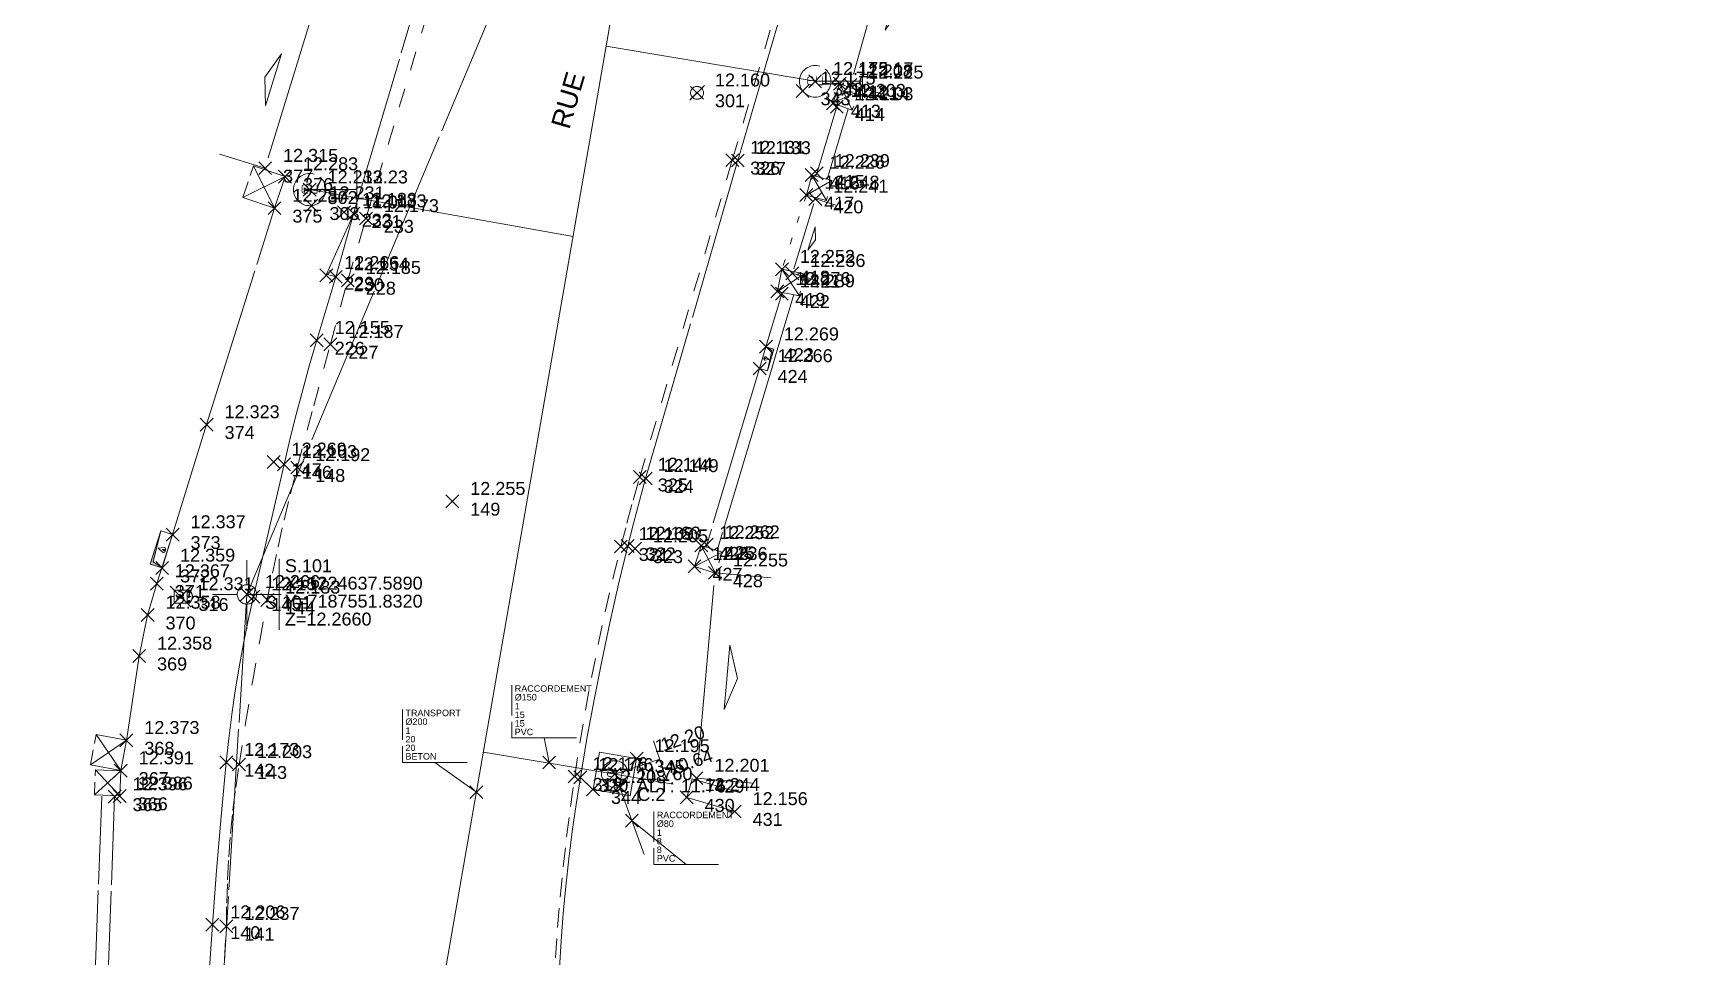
# Model space of a CAD drawing. Header units: metres. Extents: x 1224602 to 1224842, y 7187490 to 7187733.
# Drawn here: x 1224634.28 to 1224660.12, y 7187546.21 to 7187560.53 of the extents above; entities that cross this region are included whole.
import ezdxf
from ezdxf.enums import TextEntityAlignment as Align

# ---------------------------------------------------------------- set-up
doc = ezdxf.new("R2010")
doc.units = ezdxf.units.M
doc.header["$PDMODE"] = 3
doc.header["$PDSIZE"] = 0.1
for name, pattern in [('LL_0822', [2.5, 2.5, 0]), ('LL_0824', [0.35, 0.1, -0.25]), ('LL_0829', [0.6, 0.3, -0.3]), ('SL_1146', [2.5, 2.5, 0]), ('Socle_Continu', [2.5, 2.5, 0]), ('YL_2901', [2.5, 2.5, 0])]:
    doc.linetypes.add(name, pattern=pattern)
for name, color, linetype, lineweight in [('CLOTU_SCS', 212, 'Socle_Continu', 13), ('EAUPO_SCS', 140, 'Socle_Continu', 13), ('ELECT_SCS', 1, 'Socle_Continu', 13), ('GAZFL_SCS', 40, 'Socle_Continu', 13), ('HABIL_SCI', 7, 'Socle_Continu', 13), ('SIGTA_SCI', 7, 'Socle_Continu', 13), ('SIGTM_PSI', 1, 'Socle_Continu', 13), ('SIGTM_SCI', 1, 'Socle_Continu', 13), ('SIGTO_PSI', 255, 'Socle_Continu', 13), ('SIGTO_SCI', 255, 'Socle_Continu', 13), ('VOIRI_SCS', 7, 'Socle_Continu', 13)]:
    doc.layers.add(name, color=color, linetype=linetype, lineweight=lineweight)
for name, color, linetype, lineweight, true_color in [('EAUUS_PSI', 7, 'Socle_Continu', 13, 0x7f3f00), ('EAUUS_SCI', 7, 'Socle_Continu', 13, 0x7f3f00), ('EAUUS_SCS', 7, 'Socle_Continu', 13, 0x7f3f00), ('EAUUS_SCT', 7, 'Socle_Continu', 13, 0x7f3f00), ('SIGTR_PSS', 7, 'Socle_Continu', 13, 0x9966cc), ('SIGTS_PSS', 7, 'Socle_Continu', 13, 0x9966cc)]:
    doc.layers.add(name, color=color, linetype=linetype, lineweight=lineweight, true_color=true_color)
doc.styles.add('Reseaux', font='arial.ttf')
doc.styles.get("Standard").update_dxf_attribs({"font": 'arial.ttf'})
doc.linetypes.add('CL_0181', pattern='A,3,-0.15,0.4,-0.381,["eu",Standard,S=0.254,R=0,X=-0.2,Y=-0.1],-0.381,0.4,-0.15', length=4.862)

# ---------------------------------------------------------------- blocks, each defined once
blk = doc.blocks.new('YP_1521')
at = {"layer": 'SIGTO_SCI', "color": 7, "linetype": 'Socle_Continu'}
blk.add_point((0, 0), dxfattribs=at)
at = {"layer": 'SIGTA_SCI', "linetype": 'Socle_Continu'}
blk.add_attdef('ALT', (0.278, 0.099), '', height=0.2, dxfattribs=at)
at = {"layer": 'SIGTA_SCI', "linetype": 'Socle_Continu', "flags": 9}
blk.add_attdef('CALQUE_ALT', (1.69, -1.18), '', height=0.2, dxfattribs=at)
at = {"layer": 'SIGTM_SCI', "linetype": 'Socle_Continu'}
blk.add_attdef('MAT', (0.278, -0.223), '', height=0.2, dxfattribs=at)
at = {"layer": 'SIGTM_SCI', "linetype": 'Socle_Continu', "flags": 9}
blk.add_attdef('CALQUE_MAT', (1.69, -1.501), '', height=0.2, dxfattribs=at)
at = {"layer": 'SIGTO_SCI', "linetype": 'Socle_Continu', "flags": 9}
for tag, p in [('ID', (1.69, 0.105)), ('NATURE', (1.69, -0.216)), ('FAMILLE', (1.69, -0.538)), ('CALQUE', (1.69, -0.859)), ('PCRS', (1.69, -1.823))]:
    blk.add_attdef(tag, p, '', height=0.2, dxfattribs=at)
blk = doc.blocks.new('YP_2900')
at = {"layer": 'SIGTO_PSI', "linetype": 'Socle_Continu'}
blk.add_line((0.5, 0), (0, 0), dxfattribs=at)
at = {"layer": 'SIGTO_PSI', "linetype": 'Socle_Continu', "flags": 128}
blk.add_lwpolyline([(0.5, -0.55), (0.5, 0.55)], dxfattribs=at)
at = {"layer": 'SIGTO_PSI', "color": 7, "linetype": 'Socle_Continu'}
blk.add_point((0, 0), dxfattribs=at)
at = {"layer": 'SIGTM_PSI', "color": 1, "linetype": 'Socle_Continu'}
blk.add_attdef('MAT', (0.589, 0.345), '', height=0.2, dxfattribs=at)
at = {"layer": 'SIGTM_PSI', "linetype": 'Socle_Continu', "flags": 9}
blk.add_attdef('CALQUE_MAT', (1.598, -0.695), '', height=0.2, dxfattribs=at)
at = {"layer": 'SIGTO_PSI', "linetype": 'Socle_Continu', "flags": 9}
for tag, p in [('ID', (1.598, 0.59)), ('NATURE', (1.598, 0.269)), ('FAMILLE', (1.598, -0.052)), ('CALQUE', (1.598, -0.374)), ('PCRS', (1.598, -1.016))]:
    blk.add_attdef(tag, p, '', height=0.2, dxfattribs=at)
at = {"layer": 'SIGTO_PSI', "linetype": 'Socle_Continu'}
for tag, p in [('X=', (0.589, 0.075)), ('Y=', (0.589, -0.204)), ('Z=', (0.589, -0.482))]:
    blk.add_attdef(tag, p, '', height=0.2, dxfattribs=at)
blk = doc.blocks.new('LP_0841')
at = {"layer": 'VOIRI_SCS', "linetype": 'Socle_Continu', "flags": 128}
blk.add_lwpolyline([(0, 0), (0, 0.5), (1, 0)], dxfattribs=at)
at = {"layer": 'VOIRI_SCS', "linetype": 'Socle_Continu', "flags": 9}
for tag, p in [('ID', (1.428, 0.548)), ('NATURE', (1.428, 0.227)), ('FAMILLE', (1.428, -0.095)), ('CALQUE', (1.428, -0.416)), ('PCRS', (1.428, -0.737))]:
    blk.add_attdef(tag, p, '', height=0.2, dxfattribs=at)
blk = doc.blocks.new('AP_0001')
at = {"layer": 'EAUPO_SCS', "linetype": 'Socle_Continu'}
blk.add_line((0.113, 0.113), (-0.113, -0.113), dxfattribs=at)
blk.add_circle((0, 0), 0.1, dxfattribs=at)
at = {"layer": 'EAUPO_SCS', "linetype": 'Socle_Continu', "flags": 9}
for tag, p in [('ID', (0.809, 0.507)), ('NATURE', (0.809, 0.186)), ('FAMILLE', (0.809, -0.135)), ('CALQUE', (0.809, -0.456)), ('PCRS', (0.809, -0.778))]:
    blk.add_attdef(tag, p, '', height=0.2, dxfattribs=at)
blk = doc.blocks.new('CP_0162')
at = {"layer": 'EAUUS_SCS', "linetype": 'Socle_Continu', "const_width": 0.025, "flags": 128}
for points in [[(-0.063, -0.111), (-0.174, -0.111, -0.405328), (-0.241, -0.045), (-0.241, 0.067, -0.999132), (-0.063, 0.067), (-0.063, 0.022), (-0.218, 0.022)], [(0.048, 0.155), (0.048, -0.034, 0.410802), (0.125, -0.111), (0.225, -0.111), (0.225, 0.155)]]:
    blk.add_lwpolyline(points, format="xyb", dxfattribs=at)
at = {"layer": 'EAUUS_SCS', "linetype": 'Socle_Continu'}
blk.add_circle((0, 0), 0.5, dxfattribs=at)
at = {"layer": 'EAUUS_SCS', "linetype": 'Socle_Continu', "flags": 9}
for tag, p in [('ID', (0.918, 0.522)), ('NATURE', (0.918, 0.2)), ('FAMILLE', (0.918, -0.121)), ('CALQUE', (0.918, -0.442)), ('PCRS', (0.918, -0.763))]:
    blk.add_attdef(tag, p, '', height=0.2, dxfattribs=at)
blk = doc.blocks.new('FP_0404')
at = {"layer": 'ELECT_SCS', "linetype": 'Socle_Continu'}
h = blk.add_hatch(color=91, dxfattribs=at)
edge = h.paths.add_edge_path()
edge.add_ellipse((0.264, 0.162), major_axis=(-0.0287, 0.0287), ratio=1, start_angle=-135, end_angle=45, ccw=False)
edge.add_ellipse((0.264, 0.162), major_axis=(-0.0287, 0.0287), ratio=1, start_angle=45, end_angle=225, ccw=False)
h = blk.add_hatch(color=91, dxfattribs=at)
edge = h.paths.add_edge_path()
edge.add_ellipse((0.264, -0.163), major_axis=(-0.0287, 0.0287), ratio=1, start_angle=-135, end_angle=45, ccw=False)
edge.add_ellipse((0.264, -0.163), major_axis=(-0.0287, 0.0287), ratio=1, start_angle=45, end_angle=225, ccw=False)
at = {"layer": 'ELECT_SCS', "color": 193, "linetype": 'Socle_Continu'}
for p, q in [((-0.325, 0.325), (-0.203, 0.203)), ((0, 0.203), (0, 0.325)), ((0.203, 0.203), (0.325, 0.325)), ((-0.203, 0), (-0.325, 0)), ((-0.203, -0.203), (-0.325, -0.325)), ((0, -0.203), (0, -0.325)), ((0.203, 0), (0.325, 0)), ((0.325, -0.325), (0.203, -0.203))]:
    blk.add_line(p, q, dxfattribs=at)
at = {"layer": 'ELECT_SCS', "color": 91, "linetype": 'Socle_Continu', "flags": 128}
blk.add_lwpolyline([(-0.203, -0.203), (0.203, -0.203), (0.203, 0.203), (-0.203, 0.203)], close=True, dxfattribs=at)
at = {"layer": 'ELECT_SCS', "linetype": 'Socle_Continu', "flags": 128}
blk.add_lwpolyline([(-0.119, -0.115), (-0.014, 0.066), (0.015, 0.019), (0.115, 0.117), (0.012, -0.071), (-0.016, -0.017), (-0.119, -0.115)], dxfattribs=at)
at = {"layer": 'ELECT_SCS', "color": 91, "linetype": 'Socle_Continu'}
for points in [[(0.305, 0.162, 0.098491), (0.302, 0.178, 0.098491), (0.293, 0.191, 0.098491), (0.28, 0.2, 0.098491), (0.264, 0.203, 0.098491), (0.249, 0.2, 0.098491), (0.235, 0.191, 0.098491), (0.227, 0.178, 0.098491), (0.223, 0.162, 0.098491)], [(0.223, 0.162, 0.098491), (0.227, 0.147, 0.098491), (0.235, 0.134, 0.098491), (0.249, 0.125, 0.098491), (0.264, 0.122, 0.098491), (0.28, 0.125, 0.098491), (0.293, 0.134, 0.098491), (0.302, 0.147, 0.098491), (0.305, 0.162, 0.098491)], [(0.305, -0.163, 0.081301), (0.347, -0.095, 0.098491), (0.366, 0, 0.098491), (0.347, 0.095, 0.081301), (0.305, 0.162, 0.098491)], [(0.305, -0.163, 0.098491), (0.302, -0.147, 0.098491), (0.293, -0.134, 0.098491), (0.28, -0.125, 0.098491), (0.264, -0.122, 0.098491), (0.249, -0.125, 0.098491), (0.235, -0.134, 0.098491), (0.227, -0.147, 0.098491), (0.223, -0.163, 0.098491)], [(0.223, -0.163, 0.098491), (0.227, -0.178, 0.098491), (0.235, -0.191, 0.098491), (0.249, -0.2, 0.098491), (0.264, -0.203, 0.098491), (0.28, -0.2, 0.098491), (0.293, -0.191, 0.098491), (0.302, -0.178, 0.098491), (0.305, -0.163, 0.098491)]]:
    blk.add_lwpolyline(points, format="xyb", dxfattribs=at)
at = {"layer": 'ELECT_SCS', "linetype": 'Socle_Continu', "flags": 9}
for tag, p in [('ID', (0.868, 0.47)), ('NATURE', (0.868, 0.148)), ('FAMILLE', (0.868, -0.173)), ('CALQUE', (0.868, -0.494)), ('PCRS', (0.868, -0.815))]:
    blk.add_attdef(tag, p, '', height=0.2, dxfattribs=at)
blk = doc.blocks.new('CP_0163')
at = {"layer": 'EAUUS_SCS', "linetype": 'Socle_Continu'}
blk.add_lwpolyline([(0, 0), (1, 0), (1, 1), (0, 1)], close=True, dxfattribs=at)
at = {"layer": 'EAUUS_SCS', "linetype": 'Socle_Continu', "const_width": 0.0235, "flags": 128}
for points in [[(0.45, 0.412), (0.362, 0.412, -0.405328), (0.31, 0.465), (0.31, 0.553, -0.999132), (0.45, 0.553), (0.45, 0.518), (0.327, 0.518)], [(0.538, 0.624), (0.538, 0.474, 0.410802), (0.6, 0.412), (0.679, 0.412), (0.679, 0.624)]]:
    blk.add_lwpolyline(points, format="xyb", dxfattribs=at)
at = {"layer": 'EAUUS_SCS', "linetype": 'Socle_Continu'}
blk.add_circle((0.5, 0.5), 0.353, dxfattribs=at)
at = {"layer": 'EAUUS_SCS', "linetype": 'Socle_Continu', "flags": 9}
for tag, p in [('NATURE', (1.381, 0.739)), ('ID', (1.381, 1.06)), ('FAMILLE', (1.381, 0.417)), ('CALQUE', (1.381, 0.096)), ('TYPE', (1.381, -0.546)), ('PCRS', (1.381, -0.225))]:
    blk.add_attdef(tag, p, '', height=0.2, dxfattribs=at)
blk = doc.blocks.new('SP_1162')
at = {"layer": 'CLOTU_SCS', "linetype": 'Socle_Continu'}
for p, q in [((0, 0), (1, 1)), ((0, 1), (1, 0))]:
    blk.add_line(p, q, dxfattribs=at)
at = {"layer": 'CLOTU_SCS', "linetype": 'Socle_Continu', "flags": 128}
blk.add_lwpolyline([(1, 0), (0, 0), (0, 1), (1, 1)], close=True, dxfattribs=at)
at = {"layer": 'CLOTU_SCS', "linetype": 'Socle_Continu', "flags": 9}
for tag, p in [('NATURE', (1.089, -0.022)), ('ID', (1.089, 0.299)), ('CALQUE', (1.089, -0.665)), ('FAMILLE', (1.089, -0.344)), ('PCRS', (1.089, -0.986))]:
    blk.add_attdef(tag, p, '', height=0.2, dxfattribs=at)
blk = doc.blocks.new('JP_0703')
at = {"layer": 'GAZFL_SCS', "linetype": 'Socle_Continu'}
blk.add_hatch(color=256, dxfattribs=at).paths.add_polyline_path([(0, 0), (0, 0.359), (1, 0.359), (0.088, 0.3)])
h = blk.add_hatch(color=256, dxfattribs=at)
edge = h.paths.add_edge_path()
edge.add_line((0.505, 0.179), (0.471, 0.106))
edge.add_line((0.471, 0.106), (0.471, 0.096))
edge.add_ellipse((0.505, 0.099), major_axis=(-0.0336, 0), ratio=0.758629, start_angle=5.446, end_angle=174.554)
edge.add_line((0.538, 0.096), (0.538, 0.106))
edge.add_line((0.538, 0.106), (0.505, 0.179))
at = {"layer": 'GAZFL_SCS', "linetype": 'Socle_Continu', "flags": 128}
blk.add_lwpolyline([(0, 0.359), (0, 0), (1, 0), (1, 0.359)], close=True, dxfattribs=at)
at = {"layer": 'GAZFL_SCS', "linetype": 'Socle_Continu'}
blk.add_lwpolyline([(0, 0), (0, 0.359), (1, 0.359), (0.088, 0.3)], close=True, dxfattribs=at)
blk.add_lwpolyline([(0.578, 0.106), (0.578, 0.124), (0.505, 0.281), (0.432, 0.124), (0.432, 0.106, 0.066358), (0.436, 0.095, 0.1059), (0.452, 0.076, 0.086348), (0.476, 0.064, 0.076263), (0.505, 0.059, 0.076263), (0.534, 0.064, 0.086348), (0.557, 0.076, 0.1059), (0.574, 0.095, 0.066358)], format="xyb", close=True, dxfattribs=at)
at = {"layer": 'GAZFL_SCS', "linetype": 'Socle_Continu', "flags": 9}
for tag, p in [('NATURE', (1.013, 0.374)), ('ID', (1.013, 0.696)), ('FAMILLE', (1.013, 0.053)), ('CALQUE', (1.013, -0.268)), ('PCRS', (1.013, -0.589))]:
    blk.add_attdef(tag, p, '', height=0.2, dxfattribs=at)
blk = doc.blocks.new('SP_1161')
at = {"layer": 'CLOTU_SCS', "linetype": 'Socle_Continu'}
for p, q in [((0, 0), (0, 0.2745)), ((1, 0.2745), (1, 0)), ((0.5, 0.1545), (0.3438, 0.103)), ((0.3438, 0.103), (0.6563, 0.103)), ((0.6563, 0.103), (0.5, 0.1545)), ((0.0625, 0), (0.9375, 0))]:
    blk.add_line(p, q, dxfattribs=at)
at = {"layer": 'CLOTU_SCS', "linetype": 'Socle_Continu', "flags": 9}
for tag, p in [('ID', (1.3598, 0.3853)), ('NATURE', (1.3598, 0.0641)), ('FAMILLE', (1.3598, -0.2572)), ('CALQUE', (1.3598, -0.5785)), ('PCRS', (1.3598, -0.8998))]:
    blk.add_attdef(tag, p, '', height=0.2, dxfattribs=at)
blk = doc.blocks.new('YP_2903')
at = {"layer": 'SIGTR_PSS', "color": 1, "linetype": 'Socle_Continu'}
blk.add_line((0, 0.15), (0, 0.533), dxfattribs=at)
at = {"layer": 'SIGTR_PSS', "color": 5, "linetype": 'Socle_Continu'}
blk.add_line((-0.15, 0), (-0.533, 0), dxfattribs=at)
at = {"layer": 'SIGTR_PSS', "color": 3, "linetype": 'Socle_Continu'}
blk.add_line((0.15, 0), (0.533, 0), dxfattribs=at)
at = {"layer": 'SIGTR_PSS', "color": 2, "linetype": 'Socle_Continu'}
blk.add_line((0, -0.15), (0, -0.533), dxfattribs=at)
at = {"layer": 'SIGTR_PSS', "color": 4, "linetype": 'Socle_Continu'}
blk.add_circle((0, 0), 0.15, dxfattribs=at)
at = {"layer": 'SIGTR_PSS', "linetype": 'Socle_Continu', "flags": 9}
for tag, p in [('ID', (1.343, 0.305)), ('NATURE', (1.343, -0.016)), ('FAMILLE', (1.343, -0.337)), ('CALQUE', (1.343, -0.659)), ('PCRS', (1.343, -0.98))]:
    blk.add_attdef(tag, p, '', height=0.2, dxfattribs=at)
blk = doc.blocks.new('ZP_1565')
at = {"layer": 'HABIL_SCI', "linetype": 'Socle_Continu'}
blk.add_attdef('TYPE', text='', height=0.3, dxfattribs=at).set_placement((0, 0), align=Align.MIDDLE_CENTER)
at = {"layer": 'HABIL_SCI', "linetype": 'Socle_Continu', "flags": 9}
for tag, p in [('ID', (0.547, -0.599)), ('NATURE', (0.547, -0.92)), ('FAMILLE', (0.547, -1.242)), ('CALQUE', (0.547, -1.563)), ('PCRS', (0.533, -1.833))]:
    blk.add_attdef(tag, p, '', height=0.2, dxfattribs=at)
blk = doc.blocks.new('*U61')
at = {"layer": 'EAUUS_SCI', "linetype": 'Socle_Continu'}
blk.add_line((-1.29, 0.924), (0, 0), dxfattribs=at)
at = {"layer": 'EAUUS_SCI', "linetype": 'Socle_Continu', "flags": 128}
blk.add_lwpolyline([(-0.29, 0.924), (-2.29, 0.924), (-2.29, 2.563)], dxfattribs=at)
at = {"layer": 'EAUUS_SCI', "linetype": 'Socle_Continu'}
blk.add_point((0, 0), dxfattribs=at)
for tag, p in [('TYPE', (-2.201, 2.358)), ('DIAM', (-2.201, 2.087)), ('NBR', (-2.201, 1.809)), ('LARG', (-2.201, 1.543)), ('HAUT', (-2.201, 1.277)), ('MATER', (-2.201, 1.012))]:
    blk.add_attdef(tag, p, '', height=0.2, dxfattribs=at)
at = {"layer": 'EAUUS_SCI', "linetype": 'Socle_Continu', "flags": 9}
for tag, p in [('ID', (2.47, 1.418)), ('NATURE', (2.47, 1.097)), ('CALQUE', (2.47, 0.454)), ('FAMILLE', (2.47, 0.776))]:
    blk.add_attdef(tag, p, '', height=0.2, dxfattribs=at)
blk = doc.blocks.new('CP_2101')
at = {"layer": 'EAUUS_PSI', "linetype": 'Socle_Continu'}
blk.add_line((0.733, 0), (0, 0), dxfattribs=at)
at = {"layer": 'EAUUS_PSI', "linetype": 'Socle_Continu', "flags": 128}
blk.add_lwpolyline([(0.733, -0.3), (0.733, 0.3)], dxfattribs=at)
at = {"layer": 'EAUUS_PSI', "linetype": 'Socle_Continu'}
blk.add_point((0, 0), dxfattribs=at)
at = {"layer": 'EAUUS_PSI', "linetype": 'Socle_Continu', "style": 'Reseaux', "flags": 9}
for tag, p in [('ID', (2.525, 0.541)), ('NATURE', (2.525, 0.22))]:
    blk.add_attdef(tag, p, '', height=0.2, dxfattribs=at)
at = {"layer": 'EAUUS_PSI', "linetype": 'Socle_Continu'}
for tag, p in [('TAMPON', (0.824, 0.196)), ('RADIER', (0.824, -0.192))]:
    blk.add_attdef(tag, text='', height=0.2, dxfattribs=at).set_placement(p, align=Align.MIDDLE_LEFT)
at = {"layer": 'EAUUS_PSI', "linetype": 'Socle_Continu', "flags": 9}
for tag, p in [('FAMILLE', (2.525, -0.101)), ('CALQUE', (2.525, -0.423))]:
    blk.add_attdef(tag, p, '', height=0.2, dxfattribs=at)
blk = doc.blocks.new('*U63')
at = {"layer": 'EAUUS_SCI', "linetype": 'Socle_Continu'}
blk.add_line((-0.158, 0.762), (0, 0), dxfattribs=at)
at = {"layer": 'EAUUS_SCI', "linetype": 'Socle_Continu', "flags": 128}
blk.add_lwpolyline([(0.842, 0.762), (-1.158, 0.762), (-1.158, 2.4)], dxfattribs=at)
at = {"layer": 'EAUUS_SCI', "linetype": 'Socle_Continu'}
blk.add_point((0, 0), dxfattribs=at)
for tag, p in [('TYPE', (-1.069, 2.195)), ('DIAM', (-1.069, 1.925)), ('NBR', (-1.069, 1.646)), ('LARG', (-1.069, 1.381)), ('HAUT', (-1.069, 1.115)), ('MATER', (-1.069, 0.849))]:
    blk.add_attdef(tag, p, '', height=0.2, dxfattribs=at)
at = {"layer": 'EAUUS_SCI', "linetype": 'Socle_Continu', "flags": 9}
for tag, p in [('ID', (2.47, 1.418)), ('NATURE', (2.47, 1.097)), ('CALQUE', (2.47, 0.454)), ('FAMILLE', (2.47, 0.776))]:
    blk.add_attdef(tag, p, '', height=0.2, dxfattribs=at)
blk = doc.blocks.new('*U64')
at = {"layer": 'EAUUS_SCI', "linetype": 'Socle_Continu'}
blk.add_line((1.687, -1.359), (0, 0), dxfattribs=at)
at = {"layer": 'EAUUS_SCI', "linetype": 'Socle_Continu', "flags": 128}
blk.add_lwpolyline([(2.687, -1.359), (0.687, -1.359), (0.687, 0.28)], dxfattribs=at)
at = {"layer": 'EAUUS_SCI', "linetype": 'Socle_Continu'}
blk.add_point((0, 0), dxfattribs=at)
at = {"layer": 'EAUUS_SCI', "linetype": 'Socle_Continu', "flags": 9}
for tag, p in [('ID', (2.47, 1.418)), ('NATURE', (2.47, 1.097)), ('CALQUE', (2.47, 0.454)), ('FAMILLE', (2.47, 0.776))]:
    blk.add_attdef(tag, p, '', height=0.2, dxfattribs=at)
at = {"layer": 'EAUUS_SCI', "linetype": 'Socle_Continu'}
for tag, p in [('TYPE', (0.776, 0.074)), ('DIAM', (0.776, -0.196)), ('NBR', (0.776, -0.474)), ('LARG', (0.776, -0.74)), ('HAUT', (0.776, -1.006)), ('MATER', (0.776, -1.272))]:
    blk.add_attdef(tag, p, '', height=0.2, dxfattribs=at)
blk = doc.blocks.new('CP_0169')
at = {"layer": 'EAUUS_SCI', "linetype": 'Socle_Continu'}
blk.add_point((0, 0), dxfattribs=at)
at = {"layer": 'EAUUS_SCI', "linetype": 'Socle_Continu', "insert": (0.268, 0.01), "char_height": 0.2, "attachment_point": 4}
blk.add_mtext_dynamic_manual_height_columns('\\pxql;ALT:', width=0.46273, gutter_width=1, heights=[0], dxfattribs=at)
at = {"layer": 'EAUUS_SCI', "linetype": 'Socle_Continu', "style": 'Reseaux', "flags": 9}
for tag, p in [('ID', (2.066, 0.187)), ('NATURE', (2.066, -0.134))]:
    blk.add_attdef(tag, p, '', height=0.2, dxfattribs=at)
at = {"layer": 'EAUUS_SCI', "linetype": 'Socle_Continu'}
blk.add_attdef('ALT', text='', height=0.2, dxfattribs=at).set_placement((0.952, 0.01), align=Align.MIDDLE_LEFT)
at = {"layer": 'EAUUS_SCI', "linetype": 'Socle_Continu', "flags": 9}
for tag, p in [('FAMILLE', (2.066, -0.456)), ('CALQUE', (2.066, -0.777)), ('TYPE', (2.066, -1.098))]:
    blk.add_attdef(tag, p, '', height=0.2, dxfattribs=at)

msp = doc.modelspace()

# ---------------------------------------------------------------- linework, layer by layer
at = {"layer": 'CLOTU_SCS', "linetype": 'SL_1146'}
for points in [[(1224646.746, 7187559.425, 12.214), (1224646.738, 7187559.397, 12.214), (1224646.427, 7187558.361, 12.239), (1224646.414, 7187558.319, 12.237)], [(1224646.916, 7187559.364, 12.222), (1224646.588, 7187558.272, 12.229)], [(1224635.72, 7187549.569, 12.373), (1224635.917, 7187550.877, 12.358), (1224636.048, 7187551.512, 12.358), (1224636.192, 7187552, 12.367), (1224636.437, 7187552.76, 12.337), (1224636.964, 7187554.466, 12.323), (1224638.016, 7187557.822, 12.287)], [(1224645.891, 7187556.517, 12.285), (1224645.885, 7187556.496, 12.289), (1224645.638, 7187555.673, 12.269), (1224645.541, 7187555.336, 12.266), (1224644.72, 7187552.603, 12.262), (1224644.709, 7187552.567, 12.26)], [(1224646.069, 7187556.481, 12.231), (1224645.811, 7187555.622, 12.239), (1224645.713, 7187555.285, 12.243), (1224644.88, 7187552.512, 12.257)], [(1224644.495, 7187548.972, 12.205), (1224644.41, 7187548.684, 12.244), (1224645.154, 7187548.466, 12.156)], [(1224644.495, 7187548.972, 12.205), (1224645.238, 7187548.754, 12.157)], [(1224634.995, 7187539.544, 12.42), (1224635.337, 7187548.702, 12.42)], [(1224635.195, 7187539.536, 12.463), (1224635.537, 7187548.695, 12.396)]]:
    msp.add_polyline3d(points, dxfattribs=at)
at = {"layer": 'EAUUS_SCT', "linetype": 'CL_0181'}
for points in [[(1224637.395, 7187527.205, 10.94), (1224644.9, 7187570.325, 10.48)], [(1224646.402, 7187559.79, 11.03), (1224643.162, 7187560.337, 10.587)], [(1224638.562, 7187558.11, 11.04), (1224642.648, 7187557.383, 10.618)], [(1224643.295, 7187549.047, 10.64), (1224641.256, 7187549.386, 10.703)], [(1224644.197, 7187548.89, 12.225), (1224643.295, 7187549.047, 12.03)], [(1224643.749, 7187547.797, 11.76), (1224643.366, 7187548.853, 11.76)]]:
    msp.add_polyline3d(points, dxfattribs=at)
at = {"layer": 'SIGTS_PSS', "linetype": 'YL_2901'}
msp.add_polyline3d([(1224634.276, 7187497.942, 12.713), (1224637.589, 7187551.832, 12.266), (1224655.154, 7187593.64, 11.976), (1224718.643, 7187594.665, 11.273)], dxfattribs=at)
at = {"layer": 'VOIRI_SCS', "linetype": 'LL_0822'}
for points in [[(1224637.053, 7187546.709, 12.206), (1224637.119, 7187547.55, 12.195), (1224637.191, 7187548.39, 12.184), (1224637.269, 7187549.229, 12.173), (1224637.308, 7187549.599, 12.171), (1224637.354, 7187549.969, 12.168), (1224637.408, 7187550.337, 12.166), (1224637.468, 7187550.704, 12.164), (1224637.535, 7187551.07, 12.162), (1224637.609, 7187551.435, 12.159), (1224637.69, 7187551.798, 12.157), (1224638.164, 7187553.849, 12.163), (1224638.256, 7187554.236, 12.161), (1224638.353, 7187554.622, 12.16), (1224638.454, 7187555.007, 12.158), (1224638.561, 7187555.391, 12.157), (1224638.672, 7187555.773, 12.155), (1224638.967, 7187556.758, 12.154), (1224639.242, 7187557.737, 12.133), (1224640.353, 7187561.478, 12.103), (1224641.136, 7187564.141, 12.087), (1224641.445, 7187565.174, 12.086), (1224642.23, 7187567.86, 12.059), (1224643.175, 7187571.099, 12.008)], [(1224642.438, 7187546.038, 12.198), (1224642.464, 7187546.462, 12.195), (1224642.496, 7187546.886, 12.192), (1224642.536, 7187547.309, 12.188), (1224642.581, 7187547.732, 12.185), (1224642.634, 7187548.153, 12.182), (1224642.694, 7187548.574, 12.179), (1224642.76, 7187548.994, 12.176), (1224642.863, 7187549.596, 12.174), (1224642.974, 7187550.197, 12.172), (1224643.093, 7187550.796, 12.169), (1224643.219, 7187551.393, 12.167), (1224643.353, 7187551.99, 12.165), (1224643.494, 7187552.584, 12.163), (1224643.582, 7187552.934, 12.158), (1224643.675, 7187553.283, 12.154), (1224643.773, 7187553.63, 12.149), (1224645.203, 7187558.561, 12.133), (1224647.561, 7187566.605, 12.058)], [(1224636.981, 7187545.665, 12.218), (1224637.053, 7187546.709, 12.206)]]:
    msp.add_polyline3d(points, dxfattribs=at)
at = {"layer": 'VOIRI_SCS', "linetype": 'LL_0829'}
for points in [[(1224642.373, 7187546.197, 12.193), (1224642.407, 7187546.667, 12.19), (1224642.448, 7187547.137, 12.187), (1224642.494, 7187547.606, 12.184), (1224642.547, 7187548.075, 12.182), (1224642.606, 7187548.542, 12.179), (1224642.672, 7187549.009, 12.176), (1224642.752, 7187549.523, 12.175), (1224642.839, 7187550.035, 12.174), (1224642.934, 7187550.546, 12.173), (1224643.036, 7187551.056, 12.172), (1224643.146, 7187551.564, 12.171), (1224643.263, 7187552.07, 12.17), (1224643.388, 7187552.575, 12.169), (1224643.482, 7187552.935, 12.161), (1224643.58, 7187553.295, 12.152), (1224643.682, 7187553.653, 12.144), (1224645.116, 7187558.567, 12.131), (1224647.474, 7187566.627, 12.062)], [(1224637.201, 7187545.57, 12.252), (1224637.271, 7187546.685, 12.237), (1224637.275, 7187547.044, 12.232), (1224637.288, 7187547.404, 12.227), (1224637.308, 7187547.763, 12.222), (1224637.336, 7187548.122, 12.218), (1224637.372, 7187548.48, 12.213), (1224637.415, 7187548.838, 12.208), (1224637.467, 7187549.194, 12.203), (1224637.568, 7187549.833, 12.198), (1224637.675, 7187550.472, 12.193), (1224637.787, 7187551.11, 12.188), (1224637.904, 7187551.747, 12.183), (1224637.984, 7187552.16, 12.185), (1224638.071, 7187552.572, 12.187), (1224638.164, 7187552.983, 12.188), (1224638.263, 7187553.392, 12.19), (1224638.369, 7187553.8, 12.192), (1224638.625, 7187554.756, 12.19), (1224638.884, 7187555.711, 12.187), (1224639.154, 7187556.704, 12.185), (1224639.434, 7187557.663, 12.173), (1224640.566, 7187561.437, 12.126)]]:
    msp.add_polyline3d(points, dxfattribs=at)
at = {"layer": 'VOIRI_SCS', "linetype": 'LL_0824'}
msp.add_polyline3d([(1224646.266, 7187558.026, 12.248), (1224645.886, 7187556.875, 12.252)], dxfattribs=at)

# ---------------------------------------------------------------- block references
at = {"layer": 'CLOTU_SCS', "linetype": 'Socle_Continu'}
for p, xscale, yscale, rotation in [((1224647.711, 7187562.427, 12.234), 2.799799004954603, 2.799799004954603, 254.1794960657686), ((1224637.871, 7187558.442, 12.315), 2.695930860442203, 2.695930860442203, 72.96561449321315), ((1224646.405, 7187557.965, 12.241), 1.2068856875725, 1.2068856875725, 252.8222037644659), ((1224644.848, 7187552.167, 12.255), 3.196828366421427, 3.196828366421427, 264.867174803776)]:
    msp.add_blockref('SP_1161', p, dxfattribs=dict(at, xscale=xscale, yscale=yscale, rotation=rotation))
at = {"layer": 'CLOTU_SCS', "color": 6, "linetype": 'Socle_Continu'}
for p, xscale, yscale, rotation in [((1224646.784, 7187559.752, 12.208), 0.3207826142278286, 0.3207826142278286, 250.2886731744175), ((1224638.016, 7187557.822, 12.287), 0.517365922930075, 0.517365922930075, 71.33930719206396), ((1224646.349, 7187558.336, 12.226), 0.3213380628071118, 0.3213380628071118, 254.9939841144728), ((1224645.886, 7187556.875, 12.252), 0.3501328713160086, 0.3501328713160086, 258.5791879761013), ((1224644.636, 7187552.591, 12.252), 0.3408882322946475, 0.3408882322946475, 252.089976808992), ((1224635.632, 7187549.099, 12.391), 0.4789739986870964, 0.4789739986870964, 79.41921730394314), ((1224635.616, 7187548.707, 12.386), 0.3916487348355706, 0.3916487348355706, 87.72116596013137)]:
    msp.add_blockref('SP_1162', p, dxfattribs=dict(at, xscale=xscale, yscale=yscale, rotation=rotation))
at = {"layer": 'EAUPO_SCS', "linetype": 'Socle_Continu'}
msp.add_blockref('AP_0001', (1224644.57, 7187559.611, 12.16), dxfattribs=at)
at = {"layer": 'EAUUS_PSI', "linetype": 'Socle_Continu'}
ref = msp.add_blockref('CP_2101', (1224646.402, 7187559.79, 12.175), dxfattribs=at)
ref.add_attrib('TAMPON', '12.17', dxfattribs={"linetype": 'Socle_Continu', "height": 0.2}).set_placement((1224647.226, 7187559.985), align=Align.MIDDLE_LEFT)
ref.add_attrib('RADIER', '11.03', dxfattribs={"linetype": 'Socle_Continu', "height": 0.2}).set_placement((1224647.226, 7187559.598), align=Align.MIDDLE_LEFT)
ref = msp.add_blockref('CP_2101', (1224638.562, 7187558.11, 12.233), dxfattribs=at)
ref.add_attrib('TAMPON', '12.23', dxfattribs={"linetype": 'Socle_Continu', "height": 0.2}).set_placement((1224639.386, 7187558.306), align=Align.MIDDLE_LEFT)
ref.add_attrib('RADIER', '11.04', dxfattribs={"linetype": 'Socle_Continu', "height": 0.2}).set_placement((1224639.386, 7187557.918), align=Align.MIDDLE_LEFT)
at = {"layer": 'EAUUS_PSI', "linetype": 'Socle_Continu', "rotation": 18.2772536510344}
msp.add_blockref('CP_2101', (1224643.295, 7187549.047, 12.2), dxfattribs=at).add_auto_attribs({'TAMPON': '12.20', 'RADIER': '10.64'})
at = {"layer": 'EAUUS_SCI', "linetype": 'Socle_Continu', "xscale": 0.5, "yscale": 0.5, "zscale": 0.5}
for name, p, values in [('*U63', (1224642.277, 7187549.225), {'TYPE': 'RACCORDEMENT', 'DIAM': 'Ø150', 'NBR': '1', 'LARG': '15', 'HAUT': '15', 'MATER': 'PVC'}), ('*U61', (1224641.148, 7187548.765), {'TYPE': 'TRANSPORT', 'DIAM': 'Ø200', 'NBR': '1', 'LARG': '20', 'HAUT': '20', 'MATER': 'BETON'}), ('*U64', (1224643.558, 7187548.325), {'TYPE': 'RACCORDEMENT', 'DIAM': 'Ø80', 'NBR': '1', 'LARG': '8', 'HAUT': '8', 'MATER': 'PVC'})]:
    msp.add_blockref(name, p, dxfattribs=at).add_auto_attribs(values)
at = {"layer": 'EAUUS_SCI', "linetype": 'Socle_Continu'}
ref = msp.add_blockref('CP_0169', (1224643.366, 7187548.853, 11.76), dxfattribs=at)
ref.add_attrib('ALT', '11.76', dxfattribs={"linetype": 'Socle_Continu', "height": 0.2}).set_placement((1224644.318, 7187548.862), align=Align.MIDDLE_LEFT)
at = {"layer": 'EAUUS_SCS', "linetype": 'Socle_Continu'}
for p, xscale, yscale in [((1224646.402, 7187559.79, 12.175), 0.4897987561849744, 0.4897987561849744), ((1224638.562, 7187558.11, 12.233), 0.4993714094051352, 0.4993714094051352)]:
    msp.add_blockref('CP_0162', p, dxfattribs=dict(at, xscale=xscale, yscale=yscale))
at = {"layer": 'EAUUS_SCS', "linetype": 'Socle_Continu', "xscale": 0.5861953921471349, "yscale": 0.5861953921471349, "rotation": 350.3416640204386}
msp.add_blockref('CP_0163', (1224642.957, 7187548.807, 12.208), dxfattribs=at)
at = {"layer": 'ELECT_SCS', "linetype": 'Socle_Continu', "xscale": 0.5, "yscale": 0.5}
msp.add_blockref('FP_0404', (1224636.56, 7187551.799, 12.331), dxfattribs=at)
at = {"layer": 'GAZFL_SCS', "linetype": 'Socle_Continu'}
for p, xscale, yscale, rotation in [((1224645.638, 7187555.673, 12.269), 0.3505893154999942, 0.3505893154999942, 253.8735572065903), ((1224636.274, 7187552.242, 12.359), 0.5431051656152917, 0.5431051656152917, 72.53349961095432)]:
    msp.add_blockref('JP_0703', p, dxfattribs=dict(at, xscale=xscale, yscale=yscale, rotation=rotation))
at = {"layer": 'HABIL_SCI', "linetype": 'Socle_Continu', "rotation": 73.6591869173274}
msp.add_blockref('ZP_1565', (1224644.599, 7187566.424), dxfattribs=at).add_auto_attribs({'TYPE': 'RUE                                                   DES                                                   AJONCS'})
at = {"layer": 'SIGTO_PSI', "color": 193, "linetype": 'Socle_Continu'}
msp.add_blockref('YP_2900', (1224637.589, 7187551.832, 12.266), dxfattribs=at).add_auto_attribs({'MAT': 'S.101', 'X=': 'X=1224637.5890', 'Y=': 'Y=7187551.8320', 'Z=': 'Z=12.2660'})
at = {"layer": 'SIGTO_SCI', "linetype": 'Socle_Continu'}
for p, values in [((1224646.402, 7187559.79, 12.175), {'ALT': '12.175', 'MAT': '342'}), ((1224646.784, 7187559.752, 12.208), {'ALT': '12.208', 'MAT': '412'}), ((1224646.948, 7187559.733, 12.225), {'ALT': '12.225', 'MAT': '411'}), ((1224644.57, 7187559.611, 12.16), {'ALT': '12.160', 'MAT': '301'}), ((1224646.207, 7187559.641, 12.175), {'ALT': '12.175', 'MAT': '343'}), ((1224646.676, 7187559.45, 12.203), {'ALT': '12.203', 'MAT': '413'}), ((1224646.738, 7187559.397, 12.214), {'ALT': '12.214', 'MAT': '414'}), ((1224637.871, 7187558.442, 12.315), {'ALT': '12.315', 'MAT': '377'}), ((1224645.116, 7187558.567, 12.131), {'ALT': '12.131', 'MAT': '326'}), ((1224645.203, 7187558.561, 12.133), {'ALT': '12.133', 'MAT': '327'}), ((1224638.181, 7187558.312, 12.283), {'ALT': '12.283', 'MAT': '376'}), ((1224646.349, 7187558.336, 12.226), {'ALT': '12.226', 'MAT': '416'}), ((1224646.427, 7187558.361, 12.239), {'ALT': '12.239', 'MAT': '415'}), ((1224638.562, 7187558.11, 12.233), {'ALT': '12.233', 'MAT': '302'}), ((1224646.266, 7187558.026, 12.248), {'ALT': '12.248', 'MAT': '417'}), ((1224646.405, 7187557.965, 12.241), {'ALT': '12.241', 'MAT': '420'}), ((1224638.016, 7187557.822, 12.287), {'ALT': '12.287', 'MAT': '375'}), ((1224638.591, 7187557.862, 12.231), {'ALT': '12.231', 'MAT': '303'}), ((1224639.093, 7187557.76, 12.188), {'ALT': '12.188', 'MAT': '232'}), ((1224639.242, 7187557.737, 12.133), {'ALT': '12.133', 'MAT': '231'}), ((1224639.434, 7187557.663, 12.173), {'ALT': '12.173', 'MAT': '233'}), ((1224645.886, 7187556.875, 12.252), {'ALT': '12.252', 'MAT': '418'}), ((1224638.82, 7187556.78, 12.266), {'ALT': '12.266', 'MAT': '229'}), ((1224638.967, 7187556.758, 12.154), {'ALT': '12.154', 'MAT': '230'}), ((1224639.154, 7187556.704, 12.185), {'ALT': '12.185', 'MAT': '228'}), ((1224646.049, 7187556.812, 12.236), {'ALT': '12.236', 'MAT': '421'}), ((1224645.816, 7187556.532, 12.276), {'ALT': '12.276', 'MAT': '419'}), ((1224645.885, 7187556.496, 12.289), {'ALT': '12.289', 'MAT': '422'}), ((1224638.672, 7187555.773, 12.155), {'ALT': '12.155', 'MAT': '226'}), ((1224638.884, 7187555.711, 12.187), {'ALT': '12.187', 'MAT': '227'}), ((1224645.638, 7187555.673, 12.269), {'ALT': '12.269', 'MAT': '423'}), ((1224645.541, 7187555.336, 12.266), {'ALT': '12.266', 'MAT': '424'}), ((1224636.964, 7187554.466, 12.323), {'ALT': '12.323', 'MAT': '374'}), ((1224638.004, 7187553.887, 12.269), {'ALT': '12.269', 'MAT': '147'}), ((1224638.164, 7187553.849, 12.163), {'ALT': '12.163', 'MAT': '146'}), ((1224638.369, 7187553.8, 12.192), {'ALT': '12.192', 'MAT': '148'}), ((1224643.682, 7187553.653, 12.144), {'ALT': '12.144', 'MAT': '325'}), ((1224643.773, 7187553.63, 12.149), {'ALT': '12.149', 'MAT': '324'}), ((1224640.775, 7187553.277, 12.255), {'ALT': '12.255', 'MAT': '149'}), ((1224636.437, 7187552.76, 12.337), {'ALT': '12.337', 'MAT': '373'}), ((1224643.388, 7187552.575, 12.169), {'ALT': '12.169', 'MAT': '321'}), ((1224643.494, 7187552.584, 12.163), {'ALT': '12.163', 'MAT': '322'}), ((1224643.608, 7187552.541, 12.205), {'ALT': '12.205', 'MAT': '323'}), ((1224644.636, 7187552.591, 12.252), {'ALT': '12.252', 'MAT': '426'}), ((1224644.72, 7187552.603, 12.262), {'ALT': '12.262', 'MAT': '425'}), ((1224636.274, 7187552.242, 12.359), {'ALT': '12.359', 'MAT': '372'}), ((1224644.531, 7187552.267, 12.236), {'ALT': '12.236', 'MAT': '427'}), ((1224636.192, 7187552, 12.367), {'ALT': '12.367', 'MAT': '371'}), ((1224644.848, 7187552.167, 12.255), {'ALT': '12.255', 'MAT': '428'}), ((1224636.56, 7187551.799, 12.331), {'ALT': '12.331', 'MAT': '316'}), ((1224637.589, 7187551.832, 12.266), {'ALT': '12.266', 'MAT': 'S.101'}), ((1224637.69, 7187551.798, 12.157), {'ALT': '12.157', 'MAT': '145'}), ((1224637.904, 7187551.747, 12.183), {'ALT': '12.183', 'MAT': '144'}), ((1224636.048, 7187551.512, 12.358), {'ALT': '12.358', 'MAT': '370'}), ((1224635.917, 7187550.877, 12.358), {'ALT': '12.358', 'MAT': '369'}), ((1224635.72, 7187549.569, 12.373), {'ALT': '12.373', 'MAT': '368'}), ((1224637.269, 7187549.229, 12.173), {'ALT': '12.173', 'MAT': '142'}), ((1224637.467, 7187549.194, 12.203), {'ALT': '12.203', 'MAT': '143'}), ((1224643.633, 7187549.287, 12.195), {'ALT': '12.195', 'MAT': '345'}), ((1224635.632, 7187549.099, 12.391), {'ALT': '12.391', 'MAT': '367'}), ((1224642.672, 7187549.009, 12.176), {'ALT': '12.176', 'MAT': '319'}), ((1224642.76, 7187548.994, 12.176), {'ALT': '12.176', 'MAT': '320'}), ((1224643.366, 7187548.853, 11.76), {'ALT': '11.760', 'MAT': 'C.2'}), ((1224644.562, 7187548.983, 12.201), {'ALT': '12.201', 'MAT': '429'}), ((1224635.537, 7187548.695, 12.396), {'ALT': '12.396', 'MAT': '365'}), ((1224635.616, 7187548.707, 12.386), {'ALT': '12.386', 'MAT': '366'}), ((1224642.957, 7187548.807, 12.208), {'ALT': '12.208', 'MAT': '344'}), ((1224644.41, 7187548.684, 12.244), {'ALT': '12.244', 'MAT': '430'}), ((1224645.154, 7187548.466, 12.156), {'ALT': '12.156', 'MAT': '431'}), ((1224637.053, 7187546.709, 12.206), {'ALT': '12.206', 'MAT': '140'}), ((1224637.271, 7187546.685, 12.237), {'ALT': '12.237', 'MAT': '141'})]:
    msp.add_blockref('YP_1521', p, dxfattribs=at).add_auto_attribs(values)
at = {"layer": 'SIGTR_PSS', "linetype": 'Socle_Continu'}
msp.add_blockref('YP_2903', (1224637.589, 7187551.832, 12.266), dxfattribs=at)
at = {"layer": 'VOIRI_SCS', "linetype": 'Socle_Continu', "xscale": 1.0117, "yscale": 0.2968641440749665, "zscale": 1.97109563654666, "rotation": 74.2833914156233}
msp.add_blockref('LP_0841', (1224638.967, 7187556.758, 12.154), dxfattribs=at)

doc.saveas('drawing.dxf')
